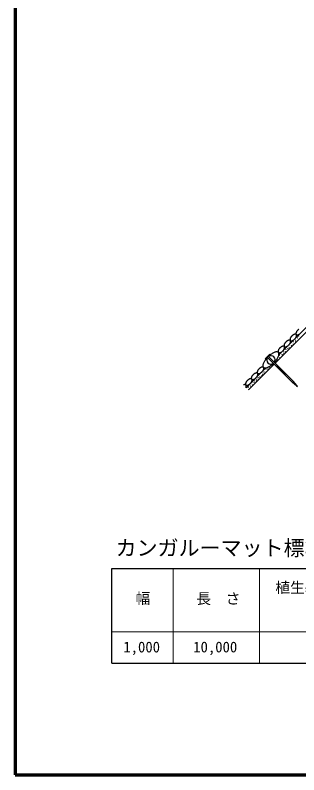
# Model space of a CAD drawing. Units: millimetres, scale not verified. Extents: x 200 to 8200, y 200 to 5828.
# Drawn here: x 200 to 1550, y 200 to 3813 of the extents above; entities that cross this region are included whole.
import ezdxf
from ezdxf.enums import TextEntityAlignment as Align

# ---------------------------------------------------------------- set-up
doc = ezdxf.new("R2010")
doc.units = ezdxf.units.MM
doc.header["$LTSCALE"] = 20
for name, color, linetype, lineweight in [('C-MTR-FRAM', 5, 'Continuous', 25), ('C-MTR-LINE', 5, 'Continuous', 13), ('C-STR', 7, 'Continuous', 25), ('C-TTL', 2, 'Continuous', 70), ('C-TTL-TXT', 3, 'Continuous', 25)]:
    doc.layers.add(name, color=color, linetype=linetype, lineweight=lineweight)
doc.layers.add('C-MTR-TXT', color=5, linetype='Continuous')
doc.styles.add('ＭＳ ゴシック', font='')
doc.styles.get('ＭＳ ゴシック').set_extended_font_data('MS Gothic')

msp = doc.modelspace()

# ---------------------------------------------------------------- linework, layer by layer
at = {"layer": 'C-MTR-FRAM'}
for p, q in [((660.83, 730.66), (660.83, 1180.66)), ((660.83, 1180.66), (3964.5, 1180.66)), ((660.83, 730.66), (3964.5, 730.66))]:
    msp.add_line(p, q, dxfattribs=at)
at = {"layer": 'C-MTR-LINE'}
for p, q in [((952.53, 1180.66), (952.53, 730.66)), ((1363.65, 1180.66), (1363.65, 730.66)), ((660.83, 880.66), (3964.5, 880.66))]:
    msp.add_line(p, q, dxfattribs=at)
at = {"layer": 'C-STR'}
for p, q in [((1437.42, 2158.31), (1611.72, 2332.61)), ((1454.95, 2197.06), (1601.11, 2343.22)), ((1538.41, 2294.1), (1537.84, 2293.43)), ((1510.15, 2265.89), (1509.58, 2265.22)), ((1453.72, 2208.87), (1452.62, 2207.5)), ((1481.74, 2237.54), (1481.18, 2236.87)), ((1390.29, 2179.22), (1411.53, 2200.48)), ((1391.33, 2178.18), (1390.29, 2179.22)), ((1412.58, 2199.44), (1391.33, 2178.18)), ((1399.48, 2186.33), (1519.52, 2066.36)), ((1404.43, 2191.28), (1524.47, 2071.31)), ((1412.58, 2199.44), (1411.53, 2200.48)), ((1299.31, 2041.41), (1393.72, 2135.82)), ((1309.91, 2030.81), (1432.47, 2153.36)), ((1382.47, 2138.16), (1381.91, 2137.49)), ((1444.16, 2141.68), (1449.11, 2146.63)), ((1446.78, 2139.06), (1451.72, 2144.01)), ((1449.39, 2136.45), (1454.34, 2141.4)), ((1452.01, 2133.83), (1456.96, 2138.78)), ((1454.63, 2131.21), (1459.58, 2136.16)), ((1457.25, 2128.59), (1462.2, 2133.54)), ((1354.19, 2109.87), (1353.63, 2109.2)), ((1459.87, 2125.98), (1464.82, 2130.93)), ((1462.49, 2123.36), (1467.44, 2128.31)), ((1465.11, 2120.74), (1470.06, 2125.69)), ((1467.72, 2118.13), (1472.67, 2123.08)), ((1470.34, 2115.51), (1475.29, 2120.46)), ((1472.96, 2112.89), (1477.91, 2117.84)), ((1475.58, 2110.27), (1480.53, 2115.22)), ((1478.2, 2107.66), (1483.15, 2112.61)), ((1480.82, 2105.04), (1485.77, 2109.99)), ((1483.44, 2102.42), (1488.39, 2107.37)), ((1326.91, 2082.6), (1326.35, 2081.93)), ((1538.62, 2050.1), (1519.52, 2066.36)), ((1540.74, 2052.23), (1524.47, 2071.31)), ((1538.62, 2050.1), (1543.21, 2047.63)), ((1543.21, 2047.63), (1540.74, 2052.23))]:
    msp.add_line(p, q, dxfattribs=at)
for points in [[(1550.13, 2319.66), (1548.79, 2318.69), (1547.47, 2317.64), (1546.19, 2316.52), (1544.95, 2315.34), (1543.77, 2314.1), (1542.65, 2312.82), (1541.6, 2311.5), (1540.63, 2310.16), (1539.74, 2308.81), (1538.95, 2307.45), (1538.26, 2306.09), (1537.68, 2304.76), (1537.2, 2303.45), (1536.84, 2302.17), (1536.59, 2300.95), (1536.46, 2299.78), (1536.45, 2298.67), (1536.55, 2297.64), (1536.78, 2296.68), (1537.12, 2295.82), (1537.57, 2295.05), (1538.13, 2294.38), (1538.8, 2293.82), (1539.57, 2293.36), (1540.44, 2293.02), (1541.39, 2292.8), (1542.42, 2292.69), (1543.53, 2292.71), (1544.7, 2292.84), (1545.93, 2293.08), (1547.2, 2293.45), (1548.51, 2293.92), (1549.85, 2294.51), (1551.2, 2295.2)], [(1537.71, 2293.95), (1537.04, 2294.52), (1536.27, 2294.97), (1535.4, 2295.31), (1534.45, 2295.53), (1533.42, 2295.64), (1532.31, 2295.63), (1531.14, 2295.5), (1529.91, 2295.25), (1528.64, 2294.89), (1527.33, 2294.41), (1525.99, 2293.82), (1524.64, 2293.13), (1523.28, 2292.34), (1521.92, 2291.46), (1520.58, 2290.49), (1519.26, 2289.44), (1517.98, 2288.32), (1516.75, 2287.14), (1515.56, 2285.9), (1514.44, 2284.62), (1513.39, 2283.3), (1512.42, 2281.96), (1511.54, 2280.6), (1510.75, 2279.24), (1510.06, 2277.89), (1509.47, 2276.55), (1509, 2275.24), (1508.63, 2273.97), (1508.38, 2272.74), (1508.25, 2271.57), (1508.24, 2270.46), (1508.35, 2269.43), (1508.57, 2268.48), (1508.91, 2267.61), (1509.36, 2266.84), (1509.93, 2266.17), (1510.6, 2265.61), (1511.37, 2265.16), (1512.23, 2264.82), (1513.18, 2264.59), (1514.22, 2264.49), (1515.32, 2264.5), (1516.49, 2264.63), (1517.72, 2264.88), (1519, 2265.24), (1520.31, 2265.72), (1521.64, 2266.3), (1523, 2267), (1524.36, 2267.79), (1525.71, 2268.67), (1527.05, 2269.64), (1528.37, 2270.69), (1529.65, 2271.81), (1530.89, 2272.99), (1532.07, 2274.23), (1533.19, 2275.51), (1534.24, 2276.83), (1535.21, 2278.17), (1536.1, 2279.53), (1536.89, 2280.89), (1537.58, 2282.24), (1538.16, 2283.58), (1538.64, 2284.89), (1539, 2286.16), (1539.25, 2287.39), (1539.38, 2288.56), (1539.39, 2289.66), (1539.29, 2290.7), (1539.06, 2291.65), (1538.72, 2292.51), (1538.27, 2293.28)], [(1509.27, 2265.52), (1508.6, 2266.08), (1507.83, 2266.54), (1506.97, 2266.88), (1506.02, 2267.1), (1504.98, 2267.21), (1503.88, 2267.19), (1502.7, 2267.06), (1501.48, 2266.81), (1500.2, 2266.45), (1498.89, 2265.97), (1497.56, 2265.39), (1496.2, 2264.7), (1494.84, 2263.91), (1493.49, 2263.02), (1492.15, 2262.05), (1490.83, 2261), (1489.55, 2259.88), (1488.31, 2258.7), (1487.13, 2257.46), (1486.01, 2256.18), (1484.96, 2254.86), (1483.99, 2253.52), (1483.1, 2252.17), (1482.31, 2250.81), (1481.62, 2249.45), (1481.04, 2248.12), (1480.56, 2246.81), (1480.2, 2245.53), (1479.95, 2244.31), (1479.82, 2243.14), (1479.81, 2242.03), (1479.91, 2241), (1480.14, 2240.04), (1480.48, 2239.18), (1480.93, 2238.41), (1481.49, 2237.74), (1482.16, 2237.18), (1482.93, 2236.72), (1483.8, 2236.38), (1484.75, 2236.16), (1485.78, 2236.05), (1486.89, 2236.06), (1488.06, 2236.2), (1489.29, 2236.44), (1490.56, 2236.81), (1491.87, 2237.28), (1493.21, 2237.87), (1494.56, 2238.56), (1495.92, 2239.35), (1497.28, 2240.23), (1498.62, 2241.2), (1499.93, 2242.25), (1501.22, 2243.37), (1502.45, 2244.56), (1503.64, 2245.8), (1504.76, 2247.08), (1505.81, 2248.39), (1506.78, 2249.74), (1507.66, 2251.09), (1508.45, 2252.45), (1509.14, 2253.8), (1509.73, 2255.14), (1510.2, 2256.45), (1510.57, 2257.72), (1510.82, 2258.95), (1510.95, 2260.12), (1510.96, 2261.23), (1510.85, 2262.26), (1510.63, 2263.22), (1510.29, 2264.08), (1509.83, 2264.85)], [(1452.62, 2208.87), (1451.25, 2209.97), (1449.63, 2210.79), (1447.76, 2211.32), (1445.65, 2211.57), (1443.33, 2211.53), (1440.81, 2211.2), (1438.12, 2210.59), (1435.26, 2209.69), (1432.27, 2208.51), (1429.16, 2207.07), (1425.96, 2205.38), (1422.7, 2203.44), (1419.39, 2201.27), (1416.07, 2198.89), (1412.76, 2196.32), (1409.48, 2193.58), (1406.26, 2190.68), (1405.63, 2190.08)], [(1433.84, 2161.89), (1434.43, 2162.51), (1437.33, 2165.72), (1440.08, 2169), (1442.65, 2172.32), (1445.02, 2175.64), (1447.19, 2178.94), (1449.13, 2182.21), (1450.82, 2185.4), (1452.27, 2188.51), (1453.44, 2191.51), (1454.34, 2194.36), (1454.95, 2197.06), (1455.28, 2199.58), (1455.33, 2201.9), (1455.08, 2204), (1454.54, 2205.87), (1453.72, 2207.5)], [(1480.95, 2237.19), (1480.28, 2237.76), (1479.51, 2238.21), (1478.64, 2238.55), (1477.69, 2238.77), (1476.66, 2238.88), (1475.55, 2238.87), (1474.38, 2238.74), (1473.15, 2238.49), (1471.88, 2238.13), (1470.57, 2237.65), (1469.23, 2237.06), (1467.88, 2236.37), (1466.52, 2235.58), (1465.16, 2234.7), (1463.82, 2233.73), (1462.5, 2232.68), (1461.22, 2231.56), (1459.99, 2230.37), (1458.8, 2229.14), (1457.68, 2227.86), (1456.63, 2226.54), (1455.66, 2225.2), (1454.78, 2223.84), (1453.99, 2222.48), (1453.3, 2221.13), (1452.71, 2219.79), (1452.23, 2218.48), (1451.87, 2217.21), (1451.62, 2215.98), (1451.49, 2214.81), (1451.48, 2213.7), (1451.59, 2212.67), (1451.81, 2211.72), (1452.15, 2210.85), (1452.6, 2210.08), (1453.17, 2209.41), (1453.84, 2208.85), (1454.61, 2208.4), (1455.47, 2208.06), (1456.42, 2207.83), (1457.46, 2207.73), (1458.56, 2207.74), (1459.73, 2207.87), (1460.96, 2208.12), (1462.23, 2208.48), (1463.55, 2208.96), (1464.88, 2209.54), (1466.24, 2210.24), (1467.59, 2211.03), (1468.95, 2211.91), (1470.29, 2212.88), (1471.61, 2213.93), (1472.89, 2215.05), (1474.13, 2216.23), (1475.31, 2217.47), (1476.43, 2218.75), (1477.48, 2220.07), (1478.45, 2221.41), (1479.33, 2222.77), (1480.12, 2224.12), (1480.82, 2225.48), (1481.4, 2226.81), (1481.88, 2228.13), (1482.24, 2229.4), (1482.49, 2230.63), (1482.62, 2231.8), (1482.63, 2232.9), (1482.53, 2233.94), (1482.3, 2234.89), (1481.96, 2235.75), (1481.51, 2236.52)], [(1400.68, 2185.13), (1400.1, 2184.52), (1397.2, 2181.3), (1394.45, 2178.02), (1391.88, 2174.71), (1389.51, 2171.39), (1387.34, 2168.08), (1385.4, 2164.82), (1383.71, 2161.62), (1382.27, 2158.51), (1381.09, 2155.52), (1380.19, 2152.66), (1379.58, 2149.96), (1379.25, 2147.45), (1379.21, 2145.13), (1379.45, 2143.02), (1379.99, 2141.15), (1380.81, 2139.52), (1381.91, 2138.16), (1383.28, 2137.06), (1384.9, 2136.24), (1386.77, 2135.7), (1388.88, 2135.45), (1391.2, 2135.49), (1393.72, 2135.82), (1396.42, 2136.44), (1399.27, 2137.34), (1402.27, 2138.51), (1405.37, 2139.95), (1408.57, 2141.65), (1411.83, 2143.59), (1415.14, 2145.75), (1418.46, 2148.13), (1421.77, 2150.7), (1425.05, 2153.45), (1428.27, 2156.34), (1428.89, 2156.94)], [(1381.91, 2138.16), (1381.24, 2138.72), (1380.47, 2139.17), (1379.6, 2139.51), (1378.64, 2139.72), (1377.6, 2139.82), (1376.48, 2139.8), (1375.3, 2139.66), (1374.06, 2139.39), (1372.77, 2139.01), (1371.44, 2138.52), (1370.09, 2137.92), (1368.72, 2137.21), (1367.34, 2136.4), (1365.96, 2135.5), (1364.6, 2134.51), (1363.26, 2133.43), (1361.96, 2132.29), (1360.7, 2131.09), (1359.49, 2129.83), (1358.35, 2128.52), (1357.28, 2127.18), (1356.29, 2125.82), (1355.38, 2124.45), (1354.57, 2123.07), (1353.86, 2121.7), (1353.26, 2120.34), (1352.77, 2119.01), (1352.39, 2117.73), (1352.13, 2116.49), (1351.98, 2115.3), (1351.96, 2114.19), (1352.06, 2113.14), (1352.28, 2112.18), (1352.61, 2111.32), (1353.06, 2110.54), (1353.63, 2109.87), (1354.3, 2109.31), (1355.07, 2108.86), (1355.94, 2108.52), (1356.9, 2108.31), (1357.94, 2108.21), (1359.06, 2108.23), (1360.24, 2108.37), (1361.48, 2108.64), (1362.77, 2109.01), (1364.09, 2109.51), (1365.45, 2110.11), (1366.82, 2110.82), (1368.2, 2111.63), (1369.58, 2112.53), (1370.94, 2113.52), (1372.28, 2114.6), (1373.58, 2115.74), (1374.84, 2116.94), (1376.04, 2118.2), (1377.19, 2119.51), (1378.26, 2120.85), (1379.25, 2122.21), (1380.15, 2123.58), (1380.96, 2124.96), (1381.67, 2126.33), (1382.27, 2127.69), (1382.77, 2129.01), (1383.15, 2130.3), (1383.41, 2131.54), (1383.55, 2132.73), (1383.57, 2133.84), (1383.48, 2134.89), (1383.26, 2135.85), (1382.92, 2136.71), (1382.47, 2137.49)], [(1353.63, 2109.87), (1352.96, 2110.44), (1352.18, 2110.89), (1351.31, 2111.22), (1350.35, 2111.44), (1349.31, 2111.54), (1348.2, 2111.51), (1347.01, 2111.37), (1345.77, 2111.11), (1344.48, 2110.73), (1343.16, 2110.24), (1341.8, 2109.63), (1340.43, 2108.93), (1339.05, 2108.12), (1337.68, 2107.21), (1336.31, 2106.22), (1334.98, 2105.15), (1333.67, 2104.01), (1332.41, 2102.8), (1331.21, 2101.54), (1330.06, 2100.24), (1328.99, 2098.9), (1328, 2097.54), (1327.1, 2096.16), (1326.29, 2094.78), (1325.58, 2093.41), (1324.98, 2092.06), (1324.48, 2090.73), (1324.1, 2089.44), (1323.84, 2088.2), (1323.7, 2087.02), (1323.68, 2085.9), (1323.78, 2084.86), (1323.99, 2083.9), (1324.33, 2083.03), (1324.78, 2082.26), (1325.34, 2081.59), (1326.01, 2081.03), (1326.78, 2080.58), (1327.65, 2080.24), (1328.61, 2080.02), (1329.65, 2079.93), (1330.77, 2079.95), (1331.95, 2080.09), (1333.2, 2080.35), (1334.48, 2080.73), (1335.81, 2081.22), (1337.16, 2081.83), (1338.54, 2082.54), (1339.92, 2083.35), (1341.29, 2084.25), (1342.65, 2085.24), (1343.99, 2086.31), (1345.3, 2087.45), (1346.55, 2088.66), (1347.76, 2089.92), (1348.9, 2091.22), (1349.97, 2092.56), (1350.96, 2093.92), (1351.87, 2095.3), (1352.68, 2096.68), (1353.39, 2098.05), (1353.99, 2099.4), (1354.48, 2100.73), (1354.86, 2102.02), (1355.12, 2103.26), (1355.27, 2104.44), (1355.29, 2105.56), (1355.19, 2106.6), (1354.97, 2107.56), (1354.64, 2108.43), (1354.19, 2109.2)], [(1326.35, 2082.6), (1325.68, 2083.16), (1324.91, 2083.61), (1324.04, 2083.95), (1323.08, 2084.16), (1322.04, 2084.26), (1320.92, 2084.24), (1319.74, 2084.1), (1318.5, 2083.84), (1317.21, 2083.46), (1315.88, 2082.96), (1314.53, 2082.36), (1313.16, 2081.65), (1311.78, 2080.84), (1310.4, 2079.94), (1309.04, 2078.95), (1307.7, 2077.88), (1306.4, 2076.73), (1305.14, 2075.53), (1303.93, 2074.27), (1302.79, 2072.96), (1301.72, 2071.63), (1300.73, 2070.26), (1299.82, 2068.89), (1299.01, 2067.51), (1298.31, 2066.14), (1297.7, 2064.78), (1297.21, 2063.46), (1296.83, 2062.17), (1296.57, 2060.93), (1296.43, 2059.74), (1296.4, 2058.63), (1296.5, 2057.59), (1296.72, 2056.63), (1297.05, 2055.76), (1297.5, 2054.98), (1298.07, 2054.31), (1298.74, 2053.75), (1299.51, 2053.3), (1300.38, 2052.97), (1301.34, 2052.75), (1302.38, 2052.65), (1303.5, 2052.67), (1304.68, 2052.82), (1305.92, 2053.08), (1307.21, 2053.46), (1308.54, 2053.95), (1309.89, 2054.55), (1311.26, 2055.26), (1312.64, 2056.07), (1314.02, 2056.98), (1315.38, 2057.97), (1316.72, 2059.04), (1318.02, 2060.18), (1319.28, 2061.39), (1320.49, 2062.65), (1321.63, 2063.95), (1322.7, 2065.29), (1323.69, 2066.65), (1324.59, 2068.02), (1325.4, 2069.4), (1326.11, 2070.78), (1326.72, 2072.13), (1327.21, 2073.46), (1327.59, 2074.74), (1327.85, 2075.99), (1327.99, 2077.17), (1328.01, 2078.29), (1327.92, 2079.33), (1327.7, 2080.29), (1327.36, 2081.16), (1326.91, 2081.93)], [(1298.07, 2054.31), (1297.41, 2054.87), (1296.65, 2055.31), (1295.8, 2055.65), (1294.87, 2055.87), (1293.85, 2055.97), (1292.76, 2055.96), (1291.61, 2055.84), (1290.4, 2055.6), (1289.14, 2055.24), (1287.84, 2054.78), (1286.51, 2054.2)], [(1297.96, 2042.76), (1298.53, 2044.09), (1298.99, 2045.38), (1299.35, 2046.64), (1299.59, 2047.85), (1299.72, 2049.01), (1299.73, 2050.1), (1299.62, 2051.12), (1299.4, 2052.05), (1299.07, 2052.9), (1298.62, 2053.66), (1298.07, 2054.31)]]:
    msp.add_lwpolyline(points, dxfattribs=at)
for centre in [(1542.95, 2278.81), (1547.67, 2287.21), (1507.32, 2243.19), (1512.05, 2251.59), (1514.53, 2241.51), (1522.61, 2246.7), (1523.93, 2260.9), (1525.24, 2253.6), (1533.5, 2266.19), (1533.51, 2258.3), (1540.87, 2267.28), (1468.98, 2205.95), (1478.55, 2211.24), (1485.92, 2212.33), (1488, 2223.87), (1492.72, 2232.27), (1497.54, 2228.8), (1497.88, 2222.68), (1505.25, 2231.66), (1442.93, 2167.73), (1446.74, 2173.14), (1450.3, 2176.71), (1457.1, 2196.64), (1458.69, 2183.49), (1459.59, 2186.56), (1467.66, 2191.75), (1470.29, 2198.65), (1478.56, 2203.35), (1403.41, 2134.66), (1411.11, 2137.52), (1420.4, 2147.37), (1428.47, 2152.56), (1439.37, 2164.16), (1373.52, 2097.61), (1376.15, 2104.51), (1384.41, 2117.1), (1384.42, 2109.21), (1391.79, 2118.2), (1393.86, 2129.73), (1403.75, 2128.54), (1330.89, 2064.47), (1337.08, 2065.45), (1338.3, 2074.17), (1347.85, 2079.11), (1348.19, 2072.98), (1356.16, 2082.57), (1356.55, 2090.64), (1365.45, 2092.42), (1303.74, 2042.81), (1308.52, 2034.3), (1311.12, 2043.91), (1320.6, 2048.95), (1323.05, 2057.93), (1328.86, 2053.66)]:
    msp.add_circle(centre, 0.3, dxfattribs=at)
at = {"layer": 'C-STR', "color": 3}
for start, end in [(145.11454, 304.91954), (325.07686, 124.95723)]:
    msp.add_arc((1417.27, 2173.51), 20, start, end, dxfattribs=at)
at = {"layer": 'C-TTL'}
msp.add_lwpolyline([(200, 200), (8200, 200), (8200, 5740), (200, 5740)], close=True, dxfattribs=at)

# ---------------------------------------------------------------- texts
at = {"layer": 'C-MTR-TXT', "style": 'ＭＳ ゴシック'}
for s, p in [('植生基材袋', (1438.26, 1049.92)), ('幅', (773.22, 998.29)), ('長\u3000さ', (1062.19, 997.29)), ('1,000', (714.8, 766.97)), ('10,000', (1047.57, 766.97))]:
    msp.add_text(s, height=51.32, dxfattribs=at).set_placement(p, align=Align.BOTTOM_LEFT)
at = {"layer": 'C-TTL-TXT', "color": 5, "style": 'ＭＳ ゴシック'}
msp.add_text('カンガルーマット標準規格', height=73.31, dxfattribs=at).set_placement((677.81, 1220.66), align=Align.BOTTOM_LEFT)

doc.saveas('drawing.dxf')
